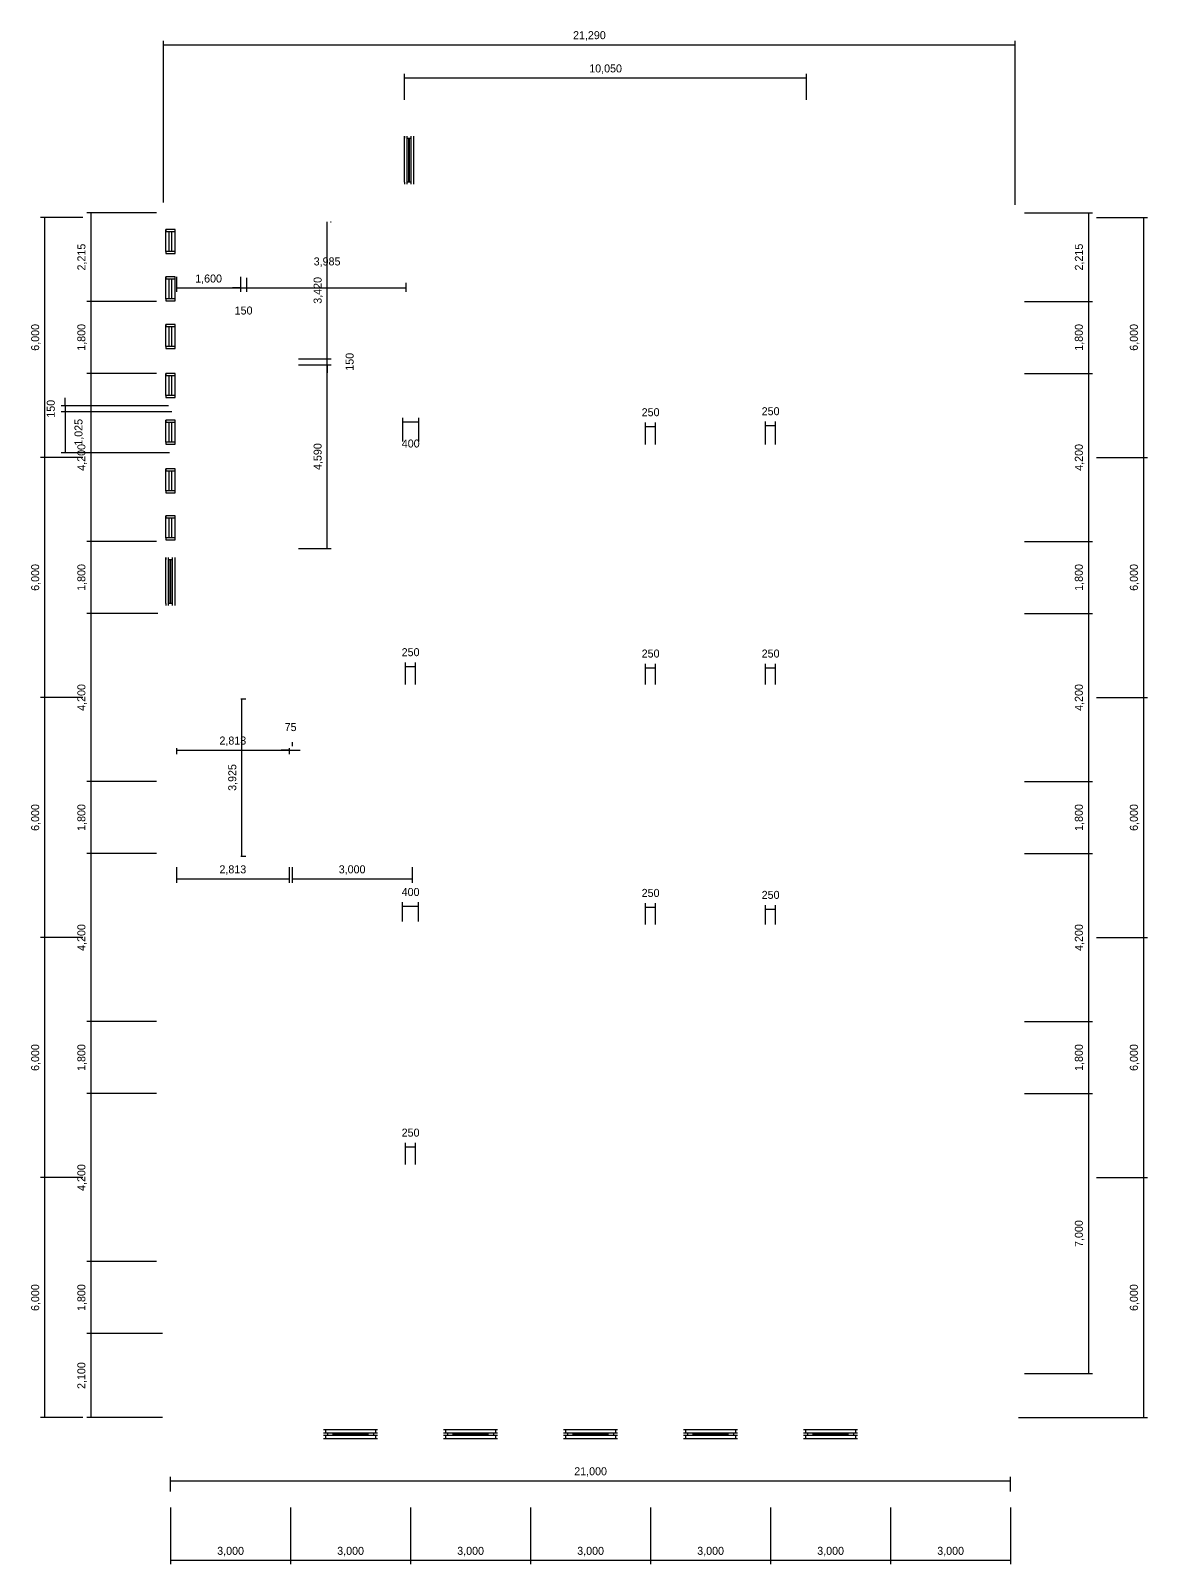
# Model space of a CAD drawing. Extents: x -2017610 to 288295, y -481381 to 250994.
# Drawn here: x 260379 to 288295, y -153101 to -114768 of the extents above; entities that cross this region are included whole.
import ezdxf

# ---------------------------------------------------------------- set-up
doc = ezdxf.new("R2010")
doc.units = 0
doc.header["$LTSCALE"] = 7
doc.header["$MEASUREMENT"] = 0
doc.header["$PDMODE"] = 2
doc.linetypes.add('DASHED2', pattern=[0.375, 0.25, -0.125])
doc.layers.get('0').update_dxf_attribs({"linetype": 'CONTINUOUS'})
doc.layers.get('DEFPOINTS').update_dxf_attribs({"linetype": 'CONTINUOUS'})
doc.layers.add('DIM', color=1, linetype='CONTINUOUS')
doc.layers.add('DOOR-WINDOW', color=8, linetype='CONTINUOUS')
doc.styles.add('STYLUS', font='stylu.ttf')
doc.dimstyles.new('DIM100S', dxfattribs={"dimscale": 0, "dimtxt": 200, "dimasz": 200, "dimexe": 100, "dimexo": 200, "dimgap": 100, "dimtad": 1, "dimdec": 0, "dimtxsty": 'STYLUS', "dimblk1": 'ARCHTICK', "dimblk2": 'ARCHTICK', "dimsah": 1, "dimcen": 100, "dimclrd": 256, "dimclre": 256, "dimclrt": 10, "dimazin": 3, "dimtfac": 1, "dimtdec": 0, "dimtmove": 0, "dimatfit": 3, "dimtolj": 1, "dimtzin": 0})

# ---------------------------------------------------------------- blocks, each defined once
blk = doc.blocks.new('*D405')
at = {"layer": 'DEFPOINTS', "color": 0}
for p in [(279002, -124636), (278752, -125309), (279002, -125309)]:
    blk.add_point(p, dxfattribs=at)
at = {"layer": 'DIM'}
for p, q in [((278752, -125109), (278752, -124536)), ((279002, -125109), (279002, -124536)), ((278752, -124636), (279002, -124636))]:
    blk.add_line(p, q, dxfattribs=at)
at = {"layer": 'DIM', "color": 10, "insert": (278877, -124281), "char_height": 200, "attachment_point": 5, "style": 'STYLUS'}
blk.add_mtext('\\A1;250', dxfattribs=at)
blk = doc.blocks.new('_ARCHTICK')
blk = doc.blocks.new('*D406')
at = {"layer": 'DEFPOINTS', "color": 0}
for p in [(276002, -124661), (275752, -125309), (276002, -125309)]:
    blk.add_point(p, dxfattribs=at)
at = {"layer": 'DIM'}
for p, q in [((275752, -125109), (275752, -124561)), ((276002, -125109), (276002, -124561)), ((275752, -124661), (276002, -124661))]:
    blk.add_line(p, q, dxfattribs=at)
at = {"layer": 'DIM', "color": 10, "insert": (275877, -124306), "char_height": 200, "attachment_point": 5, "style": 'STYLUS'}
blk.add_mtext('\\A1;250', dxfattribs=at)
blk = doc.blocks.new('*D407')
at = {"layer": 'DEFPOINTS', "color": 0}
for p in [(270080, -124543), (269680, -125237), (270080, -125237)]:
    blk.add_point(p, dxfattribs=at)
at = {"layer": 'DIM'}
for p, q in [((269680, -125037), (269680, -124443)), ((269680, -124543), (270080, -124543)), ((270080, -125037), (270080, -124443))]:
    blk.add_line(p, q, dxfattribs=at)
at = {"layer": 'DIM', "color": 10, "insert": (269880, -125088), "char_height": 200, "attachment_point": 5, "style": 'STYLUS'}
blk.add_mtext('\\A1;400', dxfattribs=at)
blk = doc.blocks.new('*D408')
at = {"layer": 'DEFPOINTS', "color": 0}
for p in [(270002, -130659), (269752, -131309), (270002, -131309)]:
    blk.add_point(p, dxfattribs=at)
at = {"layer": 'DIM'}
for p, q in [((269752, -131109), (269752, -130559)), ((269752, -130659), (270002, -130659)), ((270002, -131109), (270002, -130559))]:
    blk.add_line(p, q, dxfattribs=at)
at = {"layer": 'DIM', "color": 10, "insert": (269877, -130304), "char_height": 200, "attachment_point": 5, "style": 'STYLUS'}
blk.add_mtext('\\A1;250', dxfattribs=at)
blk = doc.blocks.new('*D409')
at = {"layer": 'DEFPOINTS', "color": 0}
for p in [(276002, -130693), (275752, -131309), (276002, -131309)]:
    blk.add_point(p, dxfattribs=at)
at = {"layer": 'DIM'}
for p, q in [((275752, -131109), (275752, -130593)), ((275752, -130693), (276002, -130693)), ((276002, -131109), (276002, -130593))]:
    blk.add_line(p, q, dxfattribs=at)
at = {"layer": 'DIM', "color": 10, "insert": (275877, -130338), "char_height": 200, "attachment_point": 5, "style": 'STYLUS'}
blk.add_mtext('\\A1;250', dxfattribs=at)
blk = doc.blocks.new('*D410')
at = {"layer": 'DEFPOINTS', "color": 0}
for p in [(279002, -130693), (278752, -131309), (279002, -131309)]:
    blk.add_point(p, dxfattribs=at)
at = {"layer": 'DIM'}
for p, q in [((278752, -131109), (278752, -130593)), ((278752, -130693), (279002, -130693)), ((279002, -131109), (279002, -130593))]:
    blk.add_line(p, q, dxfattribs=at)
at = {"layer": 'DIM', "color": 10, "insert": (278877, -130338), "char_height": 200, "attachment_point": 5, "style": 'STYLUS'}
blk.add_mtext('\\A1;250', dxfattribs=at)
blk = doc.blocks.new('*D411')
at = {"layer": 'DEFPOINTS', "color": 0}
for p in [(270077, -136652), (269677, -137234), (270077, -137234)]:
    blk.add_point(p, dxfattribs=at)
at = {"layer": 'DIM'}
for p, q in [((269677, -137034), (269677, -136552)), ((269677, -136652), (270077, -136652)), ((270077, -137034), (270077, -136552))]:
    blk.add_line(p, q, dxfattribs=at)
at = {"layer": 'DIM', "color": 10, "insert": (269877, -136297), "char_height": 200, "attachment_point": 5, "style": 'STYLUS'}
blk.add_mtext('\\A1;400', dxfattribs=at)
blk = doc.blocks.new('*D412')
at = {"layer": 'DEFPOINTS', "color": 0}
for p in [(276002, -136677), (275752, -137309), (276002, -137309)]:
    blk.add_point(p, dxfattribs=at)
at = {"layer": 'DIM'}
for p, q in [((275752, -137109), (275752, -136577)), ((275752, -136677), (276002, -136677)), ((276002, -137109), (276002, -136577))]:
    blk.add_line(p, q, dxfattribs=at)
at = {"layer": 'DIM', "color": 10, "insert": (275877, -136321), "char_height": 200, "attachment_point": 5, "style": 'STYLUS'}
blk.add_mtext('\\A1;250', dxfattribs=at)
blk = doc.blocks.new('*D413')
at = {"layer": 'DEFPOINTS', "color": 0}
for p in [(279002, -136725), (278752, -137309), (279002, -137309)]:
    blk.add_point(p, dxfattribs=at)
at = {"layer": 'DIM'}
for p, q in [((278752, -137109), (278752, -136625)), ((278752, -136725), (279002, -136725)), ((279002, -137109), (279002, -136625))]:
    blk.add_line(p, q, dxfattribs=at)
at = {"layer": 'DIM', "color": 10, "insert": (278877, -136370), "char_height": 200, "attachment_point": 5, "style": 'STYLUS'}
blk.add_mtext('\\A1;250', dxfattribs=at)
blk = doc.blocks.new('*D414')
at = {"layer": 'DEFPOINTS', "color": 0}
for p in [(270002, -142667), (269752, -143309), (270002, -143309)]:
    blk.add_point(p, dxfattribs=at)
at = {"layer": 'DIM'}
for p, q in [((269752, -143109), (269752, -142567)), ((270002, -143109), (270002, -142567)), ((269752, -142667), (270002, -142667))]:
    blk.add_line(p, q, dxfattribs=at)
at = {"layer": 'DIM', "color": 10, "insert": (269877, -142312), "char_height": 200, "attachment_point": 5, "style": 'STYLUS'}
blk.add_mtext('\\A1;250', dxfattribs=at)
blk = doc.blocks.new('*D415')
at = {"layer": 'DEFPOINTS', "color": 0}
for p in [(279777, -115949), (269727, -116694), (279777, -116694)]:
    blk.add_point(p, dxfattribs=at)
at = {"layer": 'DIM'}
for p, q in [((269727, -116494), (269727, -115849)), ((269727, -115949), (279777, -115949)), ((279777, -116494), (279777, -115849))]:
    blk.add_line(p, q, dxfattribs=at)
at = {"layer": 'DIM', "color": 10, "insert": (274752, -115730), "char_height": 200, "attachment_point": 5, "style": 'STYLUS'}
blk.add_mtext('\\A1;10,050', dxfattribs=at)
blk = doc.blocks.new('*D416')
at = {"layer": 'DEFPOINTS', "color": 0}
for p in [(284992, -115118), (263702, -119259), (284992, -119319)]:
    blk.add_point(p, dxfattribs=at)
at = {"layer": 'DIM'}
for p, q in [((263702, -119059), (263702, -115018)), ((263702, -115118), (284992, -115118)), ((284992, -119119), (284992, -115018))]:
    blk.add_line(p, q, dxfattribs=at)
at = {"layer": 'DIM', "color": 10, "insert": (274347, -114899), "char_height": 200, "attachment_point": 5, "style": 'STYLUS'}
blk.add_mtext('\\A1;21,290', dxfattribs=at)
blk = doc.blocks.new('*D417')
at = {"layer": 'DEFPOINTS', "color": 0}
for p in [(263877, -151484), (266877, -151484), (266877, -153001)]:
    blk.add_point(p, dxfattribs=at)
at = {"layer": 'DIM'}
for p, q in [((263877, -151684), (263877, -153101)), ((266877, -151684), (266877, -153101)), ((263877, -153001), (266877, -153001))]:
    blk.add_line(p, q, dxfattribs=at)
at = {"layer": 'DIM', "color": 10, "insert": (265377, -152783), "char_height": 200, "attachment_point": 5, "style": 'STYLUS'}
blk.add_mtext('\\A1;3,000', dxfattribs=at)
blk = doc.blocks.new('*D418')
at = {"layer": 'DEFPOINTS', "color": 0}
for p in [(266877, -151484), (269877, -151484), (269877, -153001)]:
    blk.add_point(p, dxfattribs=at)
at = {"layer": 'DIM'}
for p, q in [((266877, -151684), (266877, -153101)), ((269877, -151684), (269877, -153101)), ((266877, -153001), (269877, -153001))]:
    blk.add_line(p, q, dxfattribs=at)
at = {"layer": 'DIM', "color": 10, "insert": (268377, -152783), "char_height": 200, "attachment_point": 5, "style": 'STYLUS'}
blk.add_mtext('\\A1;3,000', dxfattribs=at)
blk = doc.blocks.new('*D419')
at = {"layer": 'DEFPOINTS', "color": 0}
for p in [(269877, -151484), (272877, -151484), (272877, -153001)]:
    blk.add_point(p, dxfattribs=at)
at = {"layer": 'DIM'}
for p, q in [((269877, -151684), (269877, -153101)), ((272877, -151684), (272877, -153101)), ((269877, -153001), (272877, -153001))]:
    blk.add_line(p, q, dxfattribs=at)
at = {"layer": 'DIM', "color": 10, "insert": (271377, -152783), "char_height": 200, "attachment_point": 5, "style": 'STYLUS'}
blk.add_mtext('\\A1;3,000', dxfattribs=at)
blk = doc.blocks.new('*D420')
at = {"layer": 'DEFPOINTS', "color": 0}
for p in [(272877, -151484), (275877, -151484), (275877, -153001)]:
    blk.add_point(p, dxfattribs=at)
at = {"layer": 'DIM'}
for p, q in [((272877, -151684), (272877, -153101)), ((275877, -151684), (275877, -153101)), ((272877, -153001), (275877, -153001))]:
    blk.add_line(p, q, dxfattribs=at)
at = {"layer": 'DIM', "color": 10, "insert": (274377, -152783), "char_height": 200, "attachment_point": 5, "style": 'STYLUS'}
blk.add_mtext('\\A1;3,000', dxfattribs=at)
blk = doc.blocks.new('*D421')
at = {"layer": 'DEFPOINTS', "color": 0}
for p in [(275877, -151484), (278877, -151484), (278877, -153001)]:
    blk.add_point(p, dxfattribs=at)
at = {"layer": 'DIM'}
for p, q in [((275877, -151684), (275877, -153101)), ((278877, -151684), (278877, -153101)), ((275877, -153001), (278877, -153001))]:
    blk.add_line(p, q, dxfattribs=at)
at = {"layer": 'DIM', "color": 10, "insert": (277377, -152783), "char_height": 200, "attachment_point": 5, "style": 'STYLUS'}
blk.add_mtext('\\A1;3,000', dxfattribs=at)
blk = doc.blocks.new('*D422')
at = {"layer": 'DEFPOINTS', "color": 0}
for p in [(278877, -151484), (281877, -151484), (281877, -153001)]:
    blk.add_point(p, dxfattribs=at)
at = {"layer": 'DIM'}
for p, q in [((278877, -151684), (278877, -153101)), ((281877, -151684), (281877, -153101)), ((278877, -153001), (281877, -153001))]:
    blk.add_line(p, q, dxfattribs=at)
at = {"layer": 'DIM', "color": 10, "insert": (280377, -152783), "char_height": 200, "attachment_point": 5, "style": 'STYLUS'}
blk.add_mtext('\\A1;3,000', dxfattribs=at)
blk = doc.blocks.new('*D423')
at = {"layer": 'DEFPOINTS', "color": 0}
for p in [(281877, -151484), (284877, -151484), (284877, -153001)]:
    blk.add_point(p, dxfattribs=at)
at = {"layer": 'DIM'}
for p, q in [((281877, -151684), (281877, -153101)), ((284877, -151684), (284877, -153101)), ((281877, -153001), (284877, -153001))]:
    blk.add_line(p, q, dxfattribs=at)
at = {"layer": 'DIM', "color": 10, "insert": (283377, -152783), "char_height": 200, "attachment_point": 5, "style": 'STYLUS'}
blk.add_mtext('\\A1;3,000', dxfattribs=at)
blk = doc.blocks.new('*D424')
at = {"layer": 'DEFPOINTS', "color": 0}
for p in [(284877, -151013), (263877, -151484), (284877, -151484)]:
    blk.add_point(p, dxfattribs=at)
at = {"layer": 'DIM'}
for p, q in [((263877, -151284), (263877, -150913)), ((263877, -151013), (284877, -151013)), ((284877, -151284), (284877, -150913))]:
    blk.add_line(p, q, dxfattribs=at)
at = {"layer": 'DIM', "color": 10, "insert": (274377, -150794), "char_height": 200, "attachment_point": 5, "style": 'STYLUS'}
blk.add_mtext('\\A1;21,000', dxfattribs=at)
blk = doc.blocks.new('*D425')
at = {"layer": 'DEFPOINTS', "color": 0}
for p in [(285027, -119319), (285027, -121534), (286820, -121534)]:
    blk.add_point(p, dxfattribs=at)
at = {"layer": 'DIM'}
for p, q in [((285227, -119319), (286920, -119319)), ((286820, -119319), (286820, -121534)), ((285227, -121534), (286920, -121534))]:
    blk.add_line(p, q, dxfattribs=at)
at = {"layer": 'DIM', "color": 10, "insert": (286602, -120427), "char_height": 200, "attachment_point": 5, "rotation": 90, "style": 'STYLUS'}
blk.add_mtext('\\A1;2,215', dxfattribs=at)
blk = doc.blocks.new('*D426')
at = {"layer": 'DEFPOINTS', "color": 0}
for p in [(285027, -121534), (285027, -123334), (286820, -123334)]:
    blk.add_point(p, dxfattribs=at)
at = {"layer": 'DIM'}
for p, q in [((285227, -121534), (286920, -121534)), ((286820, -121534), (286820, -123334)), ((285227, -123334), (286920, -123334))]:
    blk.add_line(p, q, dxfattribs=at)
at = {"layer": 'DIM', "color": 10, "insert": (286601, -122434), "char_height": 200, "attachment_point": 5, "rotation": 90, "style": 'STYLUS'}
blk.add_mtext('\\A1;1,800', dxfattribs=at)
blk = doc.blocks.new('*D427')
at = {"layer": 'DEFPOINTS', "color": 0}
for p in [(285027, -123334), (285027, -127534), (286820, -127534)]:
    blk.add_point(p, dxfattribs=at)
at = {"layer": 'DIM'}
for p, q in [((285227, -123334), (286920, -123334)), ((286820, -123334), (286820, -127534)), ((285227, -127534), (286920, -127534))]:
    blk.add_line(p, q, dxfattribs=at)
at = {"layer": 'DIM', "color": 10, "insert": (286601, -125434), "char_height": 200, "attachment_point": 5, "rotation": 90, "style": 'STYLUS'}
blk.add_mtext('\\A1;4,200', dxfattribs=at)
blk = doc.blocks.new('*D428')
at = {"layer": 'DEFPOINTS', "color": 0}
for p in [(285027, -127534), (285027, -129334), (286820, -129334)]:
    blk.add_point(p, dxfattribs=at)
at = {"layer": 'DIM'}
for p, q in [((285227, -127534), (286920, -127534)), ((286820, -127534), (286820, -129334)), ((285227, -129334), (286920, -129334))]:
    blk.add_line(p, q, dxfattribs=at)
at = {"layer": 'DIM', "color": 10, "insert": (286601, -128434), "char_height": 200, "attachment_point": 5, "rotation": 90, "style": 'STYLUS'}
blk.add_mtext('\\A1;1,800', dxfattribs=at)
blk = doc.blocks.new('*D429')
at = {"layer": 'DEFPOINTS', "color": 0}
for p in [(285027, -129334), (285027, -133534), (286820, -133534)]:
    blk.add_point(p, dxfattribs=at)
at = {"layer": 'DIM'}
for p, q in [((285227, -129334), (286920, -129334)), ((286820, -129334), (286820, -133534)), ((285227, -133534), (286920, -133534))]:
    blk.add_line(p, q, dxfattribs=at)
at = {"layer": 'DIM', "color": 10, "insert": (286601, -131434), "char_height": 200, "attachment_point": 5, "rotation": 90, "style": 'STYLUS'}
blk.add_mtext('\\A1;4,200', dxfattribs=at)
blk = doc.blocks.new('*D430')
at = {"layer": 'DEFPOINTS', "color": 0}
for p in [(285027, -133534), (285027, -135334), (286820, -135334)]:
    blk.add_point(p, dxfattribs=at)
at = {"layer": 'DIM'}
for p, q in [((285227, -133534), (286920, -133534)), ((286820, -133534), (286820, -135334)), ((285227, -135334), (286920, -135334))]:
    blk.add_line(p, q, dxfattribs=at)
at = {"layer": 'DIM', "color": 10, "insert": (286601, -134434), "char_height": 200, "attachment_point": 5, "rotation": 90, "style": 'STYLUS'}
blk.add_mtext('\\A1;1,800', dxfattribs=at)
blk = doc.blocks.new('*D431')
at = {"layer": 'DEFPOINTS', "color": 0}
for p in [(285027, -135334), (285027, -139534), (286820, -139534)]:
    blk.add_point(p, dxfattribs=at)
at = {"layer": 'DIM'}
for p, q in [((285227, -135334), (286920, -135334)), ((286820, -135334), (286820, -139534)), ((285227, -139534), (286920, -139534))]:
    blk.add_line(p, q, dxfattribs=at)
at = {"layer": 'DIM', "color": 10, "insert": (286601, -137434), "char_height": 200, "attachment_point": 5, "rotation": 90, "style": 'STYLUS'}
blk.add_mtext('\\A1;4,200', dxfattribs=at)
blk = doc.blocks.new('*D432')
at = {"layer": 'DEFPOINTS', "color": 0}
for p in [(285027, -139534), (285027, -141334), (286820, -141334)]:
    blk.add_point(p, dxfattribs=at)
at = {"layer": 'DIM'}
for p, q in [((285227, -139534), (286920, -139534)), ((286820, -139534), (286820, -141334)), ((285227, -141334), (286920, -141334))]:
    blk.add_line(p, q, dxfattribs=at)
at = {"layer": 'DIM', "color": 10, "insert": (286601, -140434), "char_height": 200, "attachment_point": 5, "rotation": 90, "style": 'STYLUS'}
blk.add_mtext('\\A1;1,800', dxfattribs=at)
blk = doc.blocks.new('*D433')
at = {"layer": 'DEFPOINTS', "color": 0}
for p in [(285027, -141334), (285027, -148334), (286820, -148334)]:
    blk.add_point(p, dxfattribs=at)
at = {"layer": 'DIM'}
for p, q in [((285227, -141334), (286920, -141334)), ((286820, -141334), (286820, -148334)), ((285227, -148334), (286920, -148334))]:
    blk.add_line(p, q, dxfattribs=at)
at = {"layer": 'DIM', "color": 10, "insert": (286601, -144834), "char_height": 200, "attachment_point": 5, "rotation": 90, "style": 'STYLUS'}
blk.add_mtext('\\A1;7,000', dxfattribs=at)
blk = doc.blocks.new('*D434')
at = {"layer": 'DEFPOINTS', "color": 0}
for p in [(286820, -119434), (286820, -125434), (288195, -125434)]:
    blk.add_point(p, dxfattribs=at)
at = {"layer": 'DIM'}
for p, q in [((287020, -119434), (288295, -119434)), ((288195, -119434), (288195, -125434)), ((287020, -125434), (288295, -125434))]:
    blk.add_line(p, q, dxfattribs=at)
at = {"layer": 'DIM', "color": 10, "insert": (287976, -122434), "char_height": 200, "attachment_point": 5, "rotation": 90, "style": 'STYLUS'}
blk.add_mtext('\\A1;6,000', dxfattribs=at)
blk = doc.blocks.new('*D435')
at = {"layer": 'DEFPOINTS', "color": 0}
for p in [(286820, -125434), (286820, -131434), (288195, -131434)]:
    blk.add_point(p, dxfattribs=at)
at = {"layer": 'DIM'}
for p, q in [((287020, -125434), (288295, -125434)), ((288195, -125434), (288195, -131434)), ((287020, -131434), (288295, -131434))]:
    blk.add_line(p, q, dxfattribs=at)
at = {"layer": 'DIM', "color": 10, "insert": (287976, -128434), "char_height": 200, "attachment_point": 5, "rotation": 90, "style": 'STYLUS'}
blk.add_mtext('\\A1;6,000', dxfattribs=at)
blk = doc.blocks.new('*D436')
at = {"layer": 'DEFPOINTS', "color": 0}
for p in [(286820, -131434), (286820, -137434), (288195, -137434)]:
    blk.add_point(p, dxfattribs=at)
at = {"layer": 'DIM'}
for p, q in [((287020, -131434), (288295, -131434)), ((288195, -131434), (288195, -137434)), ((287020, -137434), (288295, -137434))]:
    blk.add_line(p, q, dxfattribs=at)
at = {"layer": 'DIM', "color": 10, "insert": (287976, -134434), "char_height": 200, "attachment_point": 5, "rotation": 90, "style": 'STYLUS'}
blk.add_mtext('\\A1;6,000', dxfattribs=at)
blk = doc.blocks.new('*D437')
at = {"layer": 'DEFPOINTS', "color": 0}
for p in [(286820, -137434), (286820, -143434), (288195, -143434)]:
    blk.add_point(p, dxfattribs=at)
at = {"layer": 'DIM'}
for p, q in [((287020, -137434), (288295, -137434)), ((288195, -137434), (288195, -143434)), ((287020, -143434), (288295, -143434))]:
    blk.add_line(p, q, dxfattribs=at)
at = {"layer": 'DIM', "color": 10, "insert": (287976, -140434), "char_height": 200, "attachment_point": 5, "rotation": 90, "style": 'STYLUS'}
blk.add_mtext('\\A1;6,000', dxfattribs=at)
blk = doc.blocks.new('*D438')
at = {"layer": 'DEFPOINTS', "color": 0}
for p in [(286820, -143434), (284877, -149434), (288195, -149434)]:
    blk.add_point(p, dxfattribs=at)
at = {"layer": 'DIM'}
for p, q in [((287020, -143434), (288295, -143434)), ((288195, -143434), (288195, -149434)), ((285077, -149434), (288295, -149434))]:
    blk.add_line(p, q, dxfattribs=at)
at = {"layer": 'DIM', "color": 10, "insert": (287976, -146434), "char_height": 200, "attachment_point": 5, "rotation": 90, "style": 'STYLUS'}
blk.add_mtext('\\A1;6,000', dxfattribs=at)
blk = doc.blocks.new('*D439')
at = {"layer": 'DEFPOINTS', "color": 0}
for p in [(263727, -119319), (261884, -121534), (263727, -121534)]:
    blk.add_point(p, dxfattribs=at)
at = {"layer": 'DIM'}
for p, q in [((263527, -119319), (261784, -119319)), ((261884, -119319), (261884, -121534)), ((263527, -121534), (261784, -121534))]:
    blk.add_line(p, q, dxfattribs=at)
at = {"layer": 'DIM', "color": 10, "insert": (261666, -120427), "char_height": 200, "attachment_point": 5, "rotation": 90, "style": 'STYLUS'}
blk.add_mtext('\\A1;2,215', dxfattribs=at)
blk = doc.blocks.new('*D440')
at = {"layer": 'DEFPOINTS', "color": 0}
for p in [(263727, -121534), (261884, -123334), (263727, -123334)]:
    blk.add_point(p, dxfattribs=at)
at = {"layer": 'DIM'}
for p, q in [((263527, -121534), (261784, -121534)), ((261884, -121534), (261884, -123334)), ((263527, -123334), (261784, -123334))]:
    blk.add_line(p, q, dxfattribs=at)
at = {"layer": 'DIM', "color": 10, "insert": (261665, -122434), "char_height": 200, "attachment_point": 5, "rotation": 90, "style": 'STYLUS'}
blk.add_mtext('\\A1;1,800', dxfattribs=at)
blk = doc.blocks.new('*D441')
at = {"layer": 'DEFPOINTS', "color": 0}
for p in [(263727, -123334), (261884, -127534), (263727, -127534)]:
    blk.add_point(p, dxfattribs=at)
at = {"layer": 'DIM'}
for p, q in [((263527, -123334), (261784, -123334)), ((261884, -123334), (261884, -127534)), ((263527, -127534), (261784, -127534))]:
    blk.add_line(p, q, dxfattribs=at)
at = {"layer": 'DIM', "color": 10, "insert": (261665, -125434), "char_height": 200, "attachment_point": 5, "rotation": 90, "style": 'STYLUS'}
blk.add_mtext('\\A1;4,200', dxfattribs=at)
blk = doc.blocks.new('*D442')
at = {"layer": 'DEFPOINTS', "color": 0}
for p in [(263727, -127534), (261884, -129334), (263762, -129334)]:
    blk.add_point(p, dxfattribs=at)
at = {"layer": 'DIM'}
for p, q in [((263527, -127534), (261784, -127534)), ((261884, -127534), (261884, -129334)), ((263562, -129334), (261784, -129334))]:
    blk.add_line(p, q, dxfattribs=at)
at = {"layer": 'DIM', "color": 10, "insert": (261665, -128434), "char_height": 200, "attachment_point": 5, "rotation": 90, "style": 'STYLUS'}
blk.add_mtext('\\A1;1,800', dxfattribs=at)
blk = doc.blocks.new('*D443')
at = {"layer": 'DEFPOINTS', "color": 0}
for p in [(263762, -129334), (261884, -133534), (263727, -133534)]:
    blk.add_point(p, dxfattribs=at)
at = {"layer": 'DIM'}
for p, q in [((263562, -129334), (261784, -129334)), ((261884, -129334), (261884, -133534)), ((263527, -133534), (261784, -133534))]:
    blk.add_line(p, q, dxfattribs=at)
at = {"layer": 'DIM', "color": 10, "insert": (261665, -131434), "char_height": 200, "attachment_point": 5, "rotation": 90, "style": 'STYLUS'}
blk.add_mtext('\\A1;4,200', dxfattribs=at)
blk = doc.blocks.new('*D444')
at = {"layer": 'DEFPOINTS', "color": 0}
for p in [(263727, -133534), (261884, -135334), (263727, -135334)]:
    blk.add_point(p, dxfattribs=at)
at = {"layer": 'DIM'}
for p, q in [((263527, -133534), (261784, -133534)), ((261884, -133534), (261884, -135334)), ((263527, -135334), (261784, -135334))]:
    blk.add_line(p, q, dxfattribs=at)
at = {"layer": 'DIM', "color": 10, "insert": (261665, -134434), "char_height": 200, "attachment_point": 5, "rotation": 90, "style": 'STYLUS'}
blk.add_mtext('\\A1;1,800', dxfattribs=at)
blk = doc.blocks.new('*D445')
at = {"layer": 'DEFPOINTS', "color": 0}
for p in [(263727, -135334), (261884, -139534), (263727, -139534)]:
    blk.add_point(p, dxfattribs=at)
at = {"layer": 'DIM'}
for p, q in [((263527, -135334), (261784, -135334)), ((261884, -135334), (261884, -139534)), ((263527, -139534), (261784, -139534))]:
    blk.add_line(p, q, dxfattribs=at)
at = {"layer": 'DIM', "color": 10, "insert": (261665, -137434), "char_height": 200, "attachment_point": 5, "rotation": 90, "style": 'STYLUS'}
blk.add_mtext('\\A1;4,200', dxfattribs=at)
blk = doc.blocks.new('*D384')
at = {"layer": 'DEFPOINTS', "color": 0}
for p in [(263727, -139534), (261884, -141334), (263727, -141334)]:
    blk.add_point(p, dxfattribs=at)
at = {"layer": 'DIM'}
for p, q in [((263527, -139534), (261784, -139534)), ((261884, -139534), (261884, -141334)), ((263527, -141334), (261784, -141334))]:
    blk.add_line(p, q, dxfattribs=at)
at = {"layer": 'DIM', "color": 10, "insert": (261665, -140434), "char_height": 200, "attachment_point": 5, "rotation": 90, "style": 'STYLUS'}
blk.add_mtext('\\A1;1,800', dxfattribs=at)
blk = doc.blocks.new('*D385')
at = {"layer": 'DEFPOINTS', "color": 0}
for p in [(263727, -141334), (261884, -145534), (263727, -145534)]:
    blk.add_point(p, dxfattribs=at)
at = {"layer": 'DIM'}
for p, q in [((263527, -141334), (261784, -141334)), ((261884, -141334), (261884, -145534)), ((263527, -145534), (261784, -145534))]:
    blk.add_line(p, q, dxfattribs=at)
at = {"layer": 'DIM', "color": 10, "insert": (261665, -143434), "char_height": 200, "attachment_point": 5, "rotation": 90, "style": 'STYLUS'}
blk.add_mtext('\\A1;4,200', dxfattribs=at)
blk = doc.blocks.new('*D386')
at = {"layer": 'DEFPOINTS', "color": 0}
for p in [(263727, -145534), (261884, -147334), (263877, -147334)]:
    blk.add_point(p, dxfattribs=at)
at = {"layer": 'DIM'}
for p, q in [((263527, -145534), (261784, -145534)), ((261884, -145534), (261884, -147334)), ((263677, -147334), (261784, -147334))]:
    blk.add_line(p, q, dxfattribs=at)
at = {"layer": 'DIM', "color": 10, "insert": (261665, -146434), "char_height": 200, "attachment_point": 5, "rotation": 90, "style": 'STYLUS'}
blk.add_mtext('\\A1;1,800', dxfattribs=at)
blk = doc.blocks.new('*D387')
at = {"layer": 'DEFPOINTS', "color": 0}
for p in [(263877, -147334), (261884, -149434), (263877, -149434)]:
    blk.add_point(p, dxfattribs=at)
at = {"layer": 'DIM'}
for p, q in [((263677, -147334), (261784, -147334)), ((261884, -147334), (261884, -149434)), ((263677, -149434), (261784, -149434))]:
    blk.add_line(p, q, dxfattribs=at)
at = {"layer": 'DIM', "color": 10, "insert": (261665, -148384), "char_height": 200, "attachment_point": 5, "rotation": 90, "style": 'STYLUS'}
blk.add_mtext('\\A1;2,100', dxfattribs=at)
blk = doc.blocks.new('*D388')
at = {"layer": 'DEFPOINTS', "color": 0}
for p in [(261884, -119434), (260729, -125434), (261884, -125434)]:
    blk.add_point(p, dxfattribs=at)
at = {"layer": 'DIM'}
for p, q in [((261684, -119434), (260629, -119434)), ((260729, -119434), (260729, -125434)), ((261684, -125434), (260629, -125434))]:
    blk.add_line(p, q, dxfattribs=at)
at = {"layer": 'DIM', "color": 10, "insert": (260510, -122434), "char_height": 200, "attachment_point": 5, "rotation": 90, "style": 'STYLUS'}
blk.add_mtext('\\A1;6,000', dxfattribs=at)
blk = doc.blocks.new('*D389')
at = {"layer": 'DEFPOINTS', "color": 0}
for p in [(261884, -125434), (260729, -131434), (261884, -131434)]:
    blk.add_point(p, dxfattribs=at)
at = {"layer": 'DIM'}
for p, q in [((261684, -125434), (260629, -125434)), ((260729, -125434), (260729, -131434)), ((261684, -131434), (260629, -131434))]:
    blk.add_line(p, q, dxfattribs=at)
at = {"layer": 'DIM', "color": 10, "insert": (260510, -128434), "char_height": 200, "attachment_point": 5, "rotation": 90, "style": 'STYLUS'}
blk.add_mtext('\\A1;6,000', dxfattribs=at)
blk = doc.blocks.new('*D390')
at = {"layer": 'DEFPOINTS', "color": 0}
for p in [(261884, -131434), (260729, -137434), (261884, -137434)]:
    blk.add_point(p, dxfattribs=at)
at = {"layer": 'DIM'}
for p, q in [((261684, -131434), (260629, -131434)), ((260729, -131434), (260729, -137434)), ((261684, -137434), (260629, -137434))]:
    blk.add_line(p, q, dxfattribs=at)
at = {"layer": 'DIM', "color": 10, "insert": (260510, -134434), "char_height": 200, "attachment_point": 5, "rotation": 90, "style": 'STYLUS'}
blk.add_mtext('\\A1;6,000', dxfattribs=at)
blk = doc.blocks.new('*D391')
at = {"layer": 'DEFPOINTS', "color": 0}
for p in [(261884, -137434), (260729, -143434), (261884, -143434)]:
    blk.add_point(p, dxfattribs=at)
at = {"layer": 'DIM'}
for p, q in [((261684, -137434), (260629, -137434)), ((260729, -137434), (260729, -143434)), ((261684, -143434), (260629, -143434))]:
    blk.add_line(p, q, dxfattribs=at)
at = {"layer": 'DIM', "color": 10, "insert": (260510, -140434), "char_height": 200, "attachment_point": 5, "rotation": 90, "style": 'STYLUS'}
blk.add_mtext('\\A1;6,000', dxfattribs=at)
blk = doc.blocks.new('*D392')
at = {"layer": 'DEFPOINTS', "color": 0}
for p in [(261884, -143434), (260729, -149434), (261884, -149434)]:
    blk.add_point(p, dxfattribs=at)
at = {"layer": 'DIM'}
for p, q in [((261684, -143434), (260629, -143434)), ((260729, -143434), (260729, -149434)), ((261684, -149434), (260629, -149434))]:
    blk.add_line(p, q, dxfattribs=at)
at = {"layer": 'DIM', "color": 10, "insert": (260510, -146434), "char_height": 200, "attachment_point": 5, "rotation": 90, "style": 'STYLUS'}
blk.add_mtext('\\A1;6,000', dxfattribs=at)
blk = doc.blocks.new('*D393')
at = {"layer": 'DEFPOINTS', "color": 0}
for p in [(264027, -124144), (261238, -124294), (264108, -124294)]:
    blk.add_point(p, dxfattribs=at)
at = {"layer": 'DIM'}
for p, q in [((263827, -124144), (261138, -124144)), ((261238, -124144), (261238, -123944)), ((261238, -124144), (261238, -124294)), ((263908, -124294), (261138, -124294)), ((261238, -124294), (261238, -124494))]:
    blk.add_line(p, q, dxfattribs=at)
at = {"layer": 'DIM', "color": 10, "insert": (260883, -124219), "char_height": 200, "attachment_point": 5, "rotation": 90, "style": 'STYLUS'}
blk.add_mtext('\\A1;150', dxfattribs=at)
blk = doc.blocks.new('*D394')
at = {"layer": 'DEFPOINTS', "color": 0}
for p in [(264108, -124294), (261238, -125319), (264052, -125319)]:
    blk.add_point(p, dxfattribs=at)
at = {"layer": 'DIM'}
for p, q in [((263908, -124294), (261138, -124294)), ((261238, -124294), (261238, -125319)), ((263852, -125319), (261138, -125319))]:
    blk.add_line(p, q, dxfattribs=at)
at = {"layer": 'DIM', "color": 10, "insert": (261593, -124807), "char_height": 200, "attachment_point": 5, "rotation": 90, "style": 'STYLUS'}
blk.add_mtext('\\A1;1,025', dxfattribs=at)
blk = doc.blocks.new('*D395')
at = {"layer": 'DEFPOINTS', "color": 0}
for p in [(264027, -120724), (265627, -120724), (265627, -121199)]:
    blk.add_point(p, dxfattribs=at)
at = {"layer": 'DIM'}
for p, q in [((264027, -120924), (264027, -121299)), ((265627, -120924), (265627, -121299)), ((264027, -121199), (265627, -121199))]:
    blk.add_line(p, q, dxfattribs=at)
at = {"layer": 'DIM', "color": 10, "insert": (264827, -120981), "char_height": 200, "attachment_point": 5, "style": 'STYLUS'}
blk.add_mtext('\\A1;1,600', dxfattribs=at)
blk = doc.blocks.new('*D446')
at = {"layer": 'DEFPOINTS', "color": 0}
for p in [(265627, -120724), (265777, -120749), (265777, -121199)]:
    blk.add_point(p, dxfattribs=at)
at = {"layer": 'DIM'}
for p, q in [((265627, -120924), (265627, -121299)), ((265777, -120949), (265777, -121299)), ((265627, -121199), (265427, -121199)), ((265627, -121199), (265777, -121199)), ((265777, -121199), (265977, -121199))]:
    blk.add_line(p, q, dxfattribs=at)
at = {"layer": 'DIM', "color": 10, "insert": (265702, -121764), "char_height": 200, "attachment_point": 5, "style": 'STYLUS'}
blk.add_mtext('\\A1;150', dxfattribs=at)
blk = doc.blocks.new('*D396')
at = {"layer": 'DEFPOINTS', "color": 0}
for p in [(265777, -120749), (269762, -120867), (269762, -121199)]:
    blk.add_point(p, dxfattribs=at)
at = {"layer": 'DIM'}
for p, q in [((265777, -120949), (265777, -121299)), ((269762, -121067), (269762, -121299)), ((265777, -121199), (269762, -121199))]:
    blk.add_line(p, q, dxfattribs=at)
at = {"layer": 'DIM', "color": 10, "insert": (267789, -120554), "char_height": 200, "attachment_point": 5, "style": 'STYLUS'}
blk.add_mtext('\\A1;3,985', dxfattribs=at)
blk = doc.blocks.new('W600')
at = {"layer": 'DOOR-WINDOW', "ltscale": 1000}
for p, q in [((50, 0), (0, 0)), ((0, 0), (0, -230)), ((50, 0), (600, 0)), ((50, -230), (50, 0)), ((550, 0), (550, -230)), ((600, 0), (550, 0)), ((600, -230), (600, 0)), ((0, -230), (50, -230)), ((50, -80), (550, -80)), ((50, -150), (550, -150)), ((50, -230), (600, -230)), ((550, -230), (600, -230))]:
    blk.add_line(p, q, dxfattribs=at)
blk = doc.blocks.new('W1200')
for p, q in [((50, 230), (0, 230)), ((0, 165), (1200, 165)), ((0, 65), (1200, 65)), ((0, 0), (50, 0)), ((50, 230), (1200, 230)), ((50, 65), (50, 165)), ((50, 125), (1150, 125)), ((50, 105), (1150, 105)), ((50, 0), (1200, 0)), ((1200, 230), (1150, 230)), ((1150, 165), (1150, 65)), ((1150, 0), (1200, 0))]:
    blk.add_line(p, q)
blk = doc.blocks.new('*D397')
at = {"layer": 'DEFPOINTS', "color": 0}
for p in [(264027, -132503), (266840, -132503), (266840, -132748)]:
    blk.add_point(p, dxfattribs=at)
at = {"layer": 'DIM'}
for p, q in [((264027, -132703), (264027, -132848)), ((264027, -132748), (266840, -132748)), ((266840, -132703), (266840, -132848))]:
    blk.add_line(p, q, dxfattribs=at)
at = {"layer": 'DIM', "color": 10, "insert": (265433, -132530), "char_height": 200, "attachment_point": 5, "style": 'STYLUS'}
blk.add_mtext('\\A1;2,813', dxfattribs=at)
blk = doc.blocks.new('*D398')
at = {"layer": 'DEFPOINTS', "color": 0}
for p in [(266840, -132503), (266915, -132748), (266915, -132748)]:
    blk.add_point(p, dxfattribs=at)
at = {"layer": 'DIM'}
for p, q in [((266915, -132548), (266915, -132648)), ((266840, -132748), (266640, -132748)), ((266840, -132703), (266840, -132848)), ((266840, -132748), (266915, -132748)), ((266915, -132748), (267115, -132748))]:
    blk.add_line(p, q, dxfattribs=at)
at = {"layer": 'DIM', "color": 10, "insert": (266877, -132176), "char_height": 200, "attachment_point": 5, "style": 'STYLUS'}
blk.add_mtext('\\A1;75', dxfattribs=at)
blk = doc.blocks.new('*D399')
at = {"layer": 'DEFPOINTS', "color": 0}
for p in [(264027, -135472), (266840, -135472), (266840, -135967)]:
    blk.add_point(p, dxfattribs=at)
at = {"layer": 'DIM'}
for p, q in [((264027, -135672), (264027, -136067)), ((266840, -135672), (266840, -136067)), ((264027, -135967), (266840, -135967))]:
    blk.add_line(p, q, dxfattribs=at)
at = {"layer": 'DIM', "color": 10, "insert": (265433, -135749), "char_height": 200, "attachment_point": 5, "style": 'STYLUS'}
blk.add_mtext('\\A1;2,813', dxfattribs=at)
blk = doc.blocks.new('*D400')
at = {"layer": 'DEFPOINTS', "color": 0}
for p in [(266915, -135472), (269915, -135472), (269915, -135967)]:
    blk.add_point(p, dxfattribs=at)
at = {"layer": 'DIM'}
for p, q in [((266915, -135672), (266915, -136067)), ((269915, -135672), (269915, -136067)), ((266915, -135967), (269915, -135967))]:
    blk.add_line(p, q, dxfattribs=at)
at = {"layer": 'DIM', "color": 10, "insert": (268415, -135748), "char_height": 200, "attachment_point": 5, "style": 'STYLUS'}
blk.add_mtext('\\A1;3,000', dxfattribs=at)
blk = doc.blocks.new('*D401')
at = {"layer": 'DEFPOINTS', "color": 0}
for p in [(265433, -131472), (265655, -131472), (265433, -135397)]:
    blk.add_point(p, dxfattribs=at)
at = {"layer": 'DIM'}
for p, q in [((265633, -131472), (265755, -131472)), ((265655, -135397), (265655, -131472)), ((265633, -135397), (265755, -135397))]:
    blk.add_line(p, q, dxfattribs=at)
at = {"layer": 'DIM', "color": 10, "insert": (265437, -133434), "char_height": 200, "attachment_point": 5, "rotation": 90, "style": 'STYLUS'}
blk.add_mtext('\\A1;3,925', dxfattribs=at)
blk = doc.blocks.new('*D402')
at = {"layer": 'DEFPOINTS', "color": 0}
for p in [(266877, -123119), (267789, -123119), (266877, -127709)]:
    blk.add_point(p, dxfattribs=at)
at = {"layer": 'DIM'}
for p, q in [((267077, -123119), (267889, -123119)), ((267789, -127709), (267789, -123119)), ((267077, -127709), (267889, -127709))]:
    blk.add_line(p, q, dxfattribs=at)
at = {"layer": 'DIM', "color": 10, "insert": (267571, -125414), "char_height": 200, "attachment_point": 5, "rotation": 90, "style": 'STYLUS'}
blk.add_mtext('\\A1;4,590', dxfattribs=at)
blk = doc.blocks.new('*D403')
at = {"layer": 'DEFPOINTS', "color": 0}
for p in [(266877, -122969), (267789, -122969), (266877, -123119)]:
    blk.add_point(p, dxfattribs=at)
at = {"layer": 'DIM'}
for p, q in [((267077, -122969), (267889, -122969)), ((267789, -122969), (267789, -122769)), ((267789, -123119), (267789, -122969)), ((267077, -123119), (267889, -123119)), ((267789, -123119), (267789, -123319))]:
    blk.add_line(p, q, dxfattribs=at)
at = {"layer": 'DIM', "color": 10, "insert": (268354, -123044), "char_height": 200, "attachment_point": 5, "rotation": 90, "style": 'STYLUS'}
blk.add_mtext('\\A1;150', dxfattribs=at)
blk = doc.blocks.new('*D404')
at = {"layer": 'DEFPOINTS', "color": 0}
for p in [(267677, -119549), (267789, -119549), (266877, -122969)]:
    blk.add_point(p, dxfattribs=at)
at = {"layer": 'DIM'}
for p, q in [((267789, -122969), (267789, -119549)), ((267877, -119549), (267889, -119549)), ((267077, -122969), (267889, -122969))]:
    blk.add_line(p, q, dxfattribs=at)
at = {"layer": 'DIM', "color": 10, "insert": (267571, -121259), "char_height": 200, "attachment_point": 5, "rotation": 90, "style": 'STYLUS'}
blk.add_mtext('\\A1;3,420', dxfattribs=at)

msp = doc.modelspace()

# ---------------------------------------------------------------- linework, layer by layer
at = {"layer": 'DOOR-WINDOW'}
for p, q in [((267702.1, -149729.1), (269052.1, -149729.1)), ((267702.1, -149814.1), (269052.1, -149814.1)), ((267702.1, -149874.1), (269052.1, -149874.1)), ((267752.1, -149729.1), (267752.1, -149814.1)), ((267752.1, -149874.1), (267752.1, -149959.1)), ((267802.1, -149814.1), (267802.1, -149874.1)), ((268952.1, -149814.1), (268952.1, -149874.1)), ((269002.1, -149729.1), (269002.1, -149814.1)), ((269002.1, -149874.1), (269002.1, -149959.1)), ((270702.1, -149729.1), (272052.1, -149729.1)), ((270702.1, -149814.1), (272052.1, -149814.1)), ((270702.1, -149874.1), (272052.1, -149874.1)), ((270752.1, -149729.1), (270752.1, -149814.1)), ((270752.1, -149874.1), (270752.1, -149959.1)), ((270802.1, -149814.1), (270802.1, -149874.1)), ((271952.1, -149814.1), (271952.1, -149874.1)), ((272002.1, -149729.1), (272002.1, -149814.1)), ((272002.1, -149874.1), (272002.1, -149959.1)), ((273702.1, -149729.1), (275052.1, -149729.1)), ((273702.1, -149814.1), (275052.1, -149814.1)), ((273702.1, -149874.1), (275052.1, -149874.1)), ((273752.1, -149729.1), (273752.1, -149814.1)), ((273752.1, -149874.1), (273752.1, -149959.1)), ((273802.1, -149814.1), (273802.1, -149874.1)), ((274952.1, -149814.1), (274952.1, -149874.1)), ((275002.1, -149729.1), (275002.1, -149814.1)), ((275002.1, -149874.1), (275002.1, -149959.1)), ((276702.1, -149729.1), (278052.1, -149729.1)), ((276702.1, -149814.1), (278052.1, -149814.1)), ((276702.1, -149874.1), (278052.1, -149874.1)), ((276752.1, -149729.1), (276752.1, -149814.1)), ((276752.1, -149874.1), (276752.1, -149959.1)), ((276802.1, -149814.1), (276802.1, -149874.1)), ((277952.1, -149814.1), (277952.1, -149874.1)), ((278002.1, -149729.1), (278002.1, -149814.1)), ((278002.1, -149874.1), (278002.1, -149959.1)), ((279702.1, -149729.1), (281052.1, -149729.1)), ((279702.1, -149814.1), (281052.1, -149814.1)), ((279702.1, -149874.1), (281052.1, -149874.1)), ((279752.1, -149729.1), (279752.1, -149814.1)), ((279752.1, -149874.1), (279752.1, -149959.1)), ((279802.1, -149814.1), (279802.1, -149874.1)), ((280952.1, -149814.1), (280952.1, -149874.1)), ((281002.1, -149729.1), (281002.1, -149814.1)), ((281002.1, -149874.1), (281002.1, -149959.1)), ((267702.1, -149959.1), (269052.1, -149959.1)), ((270702.1, -149959.1), (272052.1, -149959.1)), ((273702.1, -149959.1), (275052.1, -149959.1)), ((276702.1, -149959.1), (278052.1, -149959.1)), ((279702.1, -149959.1), (281052.1, -149959.1))]:
    msp.add_line(p, q, dxfattribs=at)
at = {"layer": 'DOOR-WINDOW', "linetype": 'DASHED2', "ltscale": 200000}
for p, q in [((268827.1, -149844.1), (267927.1, -149844.1)), ((271827.1, -149844.1), (270927.1, -149844.1)), ((274827.1, -149844.1), (273927.1, -149844.1)), ((277827.1, -149844.1), (276927.1, -149844.1)), ((280827.1, -149844.1), (279927.1, -149844.1)), ((267702.1, -149959.1), (269052.1, -149959.1)), ((270702.1, -149959.1), (272052.1, -149959.1)), ((273702.1, -149959.1), (275052.1, -149959.1)), ((276702.1, -149959.1), (278052.1, -149959.1)), ((279702.1, -149959.1), (281052.1, -149959.1))]:
    msp.add_line(p, q, dxfattribs=at)

# ---------------------------------------------------------------- block references
at = {"layer": 'DOOR-WINDOW', "rotation": 90}
for name, p in [('W1200', (269957.1, -118606.6)), ('W600', (263762.1, -120341.6)), ('W600', (263762.1, -121516.6)), ('W600', (263762.1, -122714.1)), ('W600', (263762.1, -123934.1)), ('W600', (263762.1, -125106.6)), ('W600', (263762.1, -126321.6)), ('W600', (263762.1, -127496.6)), ('W1200', (263992.1, -129139.1))]:
    msp.add_blockref(name, p, dxfattribs=at)

# ---------------------------------------------------------------- dimensions: what is measured, and where the dimension line sits
at = {"layer": 'DIM'}
for base, p1, p2, picture, middle in [((284992.1, -115117.9), (263702.1, -119259.1), (284992.1, -119319.1), '*D416', (274347.1, -114899.2)), ((279777.1, -115949.1), (269727.1, -116694.1), (279777.1, -116694.1), '*D415', (274752.1, -115730.3)), ((265627.1, -121199.2), (264027.1, -120724.1), (265627.1, -120724.1), '*D395', (264827.1, -120980.5)), ((265777.1, -121199.2), (265627.1, -120724.1), (265777.1, -120749.1), '*D446', (265702.1, -121764.4)), ((276002.1, -124661.2), (275752.1, -125309.1), (276002.1, -125309.1), '*D406', (275877.1, -124306.1)), ((279002.1, -124636.4), (278752.1, -125309.1), (279002.1, -125309.1), '*D405', (278877.1, -124281.3)), ((270002.1, -130659), (269752.1, -131309.1), (270002.1, -131309.1), '*D408', (269877.1, -130304)), ((276002.1, -130692.7), (275752.1, -131309.1), (276002.1, -131309.1), '*D409', (275877.1, -130337.6)), ((279002.1, -130692.7), (278752.1, -131309.1), (279002.1, -131309.1), '*D410', (278877.1, -130337.6)), ((266914.6, -132747.7), (266839.6, -132502.9), (266914.6, -132747.7), '*D398', (266877.1, -132176.1)), ((266839.5524474, -132747.6560862), (264027.0524474, -132502.8713348), (266839.5524474, -132502.8713348), '*D397', (265433.3024474, -132529.6473015)), ((266839.5524474, -135966.7309379), (264027.0524474, -135471.6213348), (266839.5524474, -135471.6213348), '*D399', (265433.3024474, -135748.7221532)), ((269914.6, -135966.7), (266914.6, -135471.6), (269914.6, -135471.6), '*D400', (268414.6, -135748)), ((270077.1, -136652.1), (269677.1, -137234.1), (270077.1, -137234.1), '*D411', (269877.1, -136296.9)), ((276002.1, -136676.5), (275752.1, -137309.1), (276002.1, -137309.1), '*D412', (275877.1, -136321.4)), ((279002.1, -136725.3), (278752.1, -137309.1), (279002.1, -137309.1), '*D413', (278877.1, -136370.2)), ((270002.1, -142667), (269752.1, -143309.1), (270002.1, -143309.1), '*D414', (269877.1, -142311.9)), ((284877.1, -151013.2), (263877.1, -151484.1), (284877.1, -151484.1), '*D424', (274377.1, -150794.4)), ((266877.1, -153001.3), (263877.1, -151484.1), (266877.1, -151484.1), '*D417', (265377.1, -152782.6)), ((269877.1, -153001.3), (266877.1, -151484.1), (269877.1, -151484.1), '*D418', (268377.1, -152782.6)), ((272877.1, -153001.3), (269877.1, -151484.1), (272877.1, -151484.1), '*D419', (271377.1, -152782.6)), ((275877.1, -153001.3), (272877.1, -151484.1), (275877.1, -151484.1), '*D420', (274377.1, -152782.6)), ((278877.1, -153001.3), (275877.1, -151484.1), (278877.1, -151484.1), '*D421', (277377.1, -152782.6)), ((281877.1, -153001.3), (278877.1, -151484.1), (281877.1, -151484.1), '*D422', (280377.1, -152782.6)), ((284877.1, -153001.3), (281877.1, -151484.1), (284877.1, -151484.1), '*D423', (283377.1, -152782.6))]:
    dim = msp.add_linear_dim(base=base, p1=p1, p2=p2, dimstyle='DIM100S', override={"dimscale": 1}, dxfattribs=at)
    dim.commit()
    dim.dimension.update_dxf_attribs({"geometry": picture, "text_midpoint": middle})
for base, p1, p2, picture, middle in [((260729.1, -125434.1), (261884.1, -119434.1), (261884.1, -125434.1), '*D388', (260510.3, -122434.1)), ((261884.1, -121534.1), (263727.1, -119319.1), (263727.1, -121534.1), '*D439', (261666.1, -120426.6)), ((267789.3, -119549.1), (266877.1, -122969.1), (267676.6, -119549.1), '*D404', (267570.5, -121259.1)), ((286820.2, -121534.1), (285027.1, -119319.1), (285027.1, -121534.1), '*D425', (286602.2, -120426.6)), ((288194.6, -125434.1), (286820.2, -119434.1), (286820.2, -125434.1), '*D434', (287975.9, -122434.1)), ((261884.1, -123334.1), (263727.1, -121534.1), (263727.1, -123334.1), '*D440', (261665.4, -122434.1)), ((286820.2, -123334.1), (285027.1, -121534.1), (285027.1, -123334.1), '*D426', (286601.5, -122434.1)), ((267789.3, -122969.1), (266877.1, -123119.1), (266877.1, -122969.1), '*D403', (268354.4, -123044.1)), ((261884.1, -127534.1), (263727.1, -123334.1), (263727.1, -127534.1), '*D441', (261665.4, -125434.1)), ((267789.3, -123119.1), (266877.1, -127709.1), (266877.1, -123119.1), '*D402', (267570.5, -125414.1)), ((286820.2, -127534.1), (285027.1, -123334.1), (285027.1, -127534.1), '*D427', (286601.5, -125434.1)), ((261237.7, -124294.1), (264027.1, -124144.1), (264107.6, -124294.1), '*D393', (260882.6, -124219.1)), ((260729.1, -131434.1), (261884.1, -125434.1), (261884.1, -131434.1), '*D389', (260510.3, -128434.1)), ((288194.6, -131434.1), (286820.2, -125434.1), (286820.2, -131434.1), '*D435', (287975.9, -128434.1)), ((261884.1, -129334.1), (263727.1, -127534.1), (263762.1, -129334.1), '*D442', (261665.4, -128434.1)), ((286820.2, -129334.1), (285027.1, -127534.1), (285027.1, -129334.1), '*D428', (286601.5, -128434.1)), ((261884.1, -133534.1), (263762.1, -129334.1), (263727.1, -133534.1), '*D443', (261665.4, -131434.1)), ((286820.2, -133534.1), (285027.1, -129334.1), (285027.1, -133534.1), '*D429', (286601.5, -131434.1)), ((260729.1, -137434.1), (261884.1, -131434.1), (261884.1, -137434.1), '*D390', (260510.3, -134434.1)), ((265655.2, -131471.6), (265433.3, -135396.6), (265433.3, -131471.6), '*D401', (265437.2, -133434.1)), ((288194.6, -137434.1), (286820.2, -131434.1), (286820.2, -137434.1), '*D436', (287975.9, -134434.1)), ((261884.1, -135334.1), (263727.1, -133534.1), (263727.1, -135334.1), '*D444', (261665.4, -134434.1)), ((286820.2, -135334.1), (285027.1, -133534.1), (285027.1, -135334.1), '*D430', (286601.5, -134434.1)), ((261884.1, -139534.1), (263727.1, -135334.1), (263727.1, -139534.1), '*D445', (261665.4, -137434.1)), ((286820.2, -139534.1), (285027.1, -135334.1), (285027.1, -139534.1), '*D431', (286601.5, -137434.1)), ((260729.1, -143434.1), (261884.1, -137434.1), (261884.1, -143434.1), '*D391', (260510.3, -140434.1)), ((288194.6, -143434.1), (286820.2, -137434.1), (286820.2, -143434.1), '*D437', (287975.9, -140434.1)), ((261884.1, -141334.1), (263727.1, -139534.1), (263727.1, -141334.1), '*D384', (261665.4, -140434.1)), ((286820.2, -141334.1), (285027.1, -139534.1), (285027.1, -141334.1), '*D432', (286601.5, -140434.1)), ((261884.1, -145534.1), (263727.1, -141334.1), (263727.1, -145534.1), '*D385', (261665.4, -143434.1)), ((286820.2, -148334.1), (285027.1, -141334.1), (285027.1, -148334.1), '*D433', (286601.5, -144834.1)), ((260729.1, -149434.1), (261884.1, -143434.1), (261884.1, -149434.1), '*D392', (260510.3, -146434.1)), ((288194.6, -149434.1), (286820.2, -143434.1), (284877.1, -149434.1), '*D438', (287975.9, -146434.1)), ((261884.1, -147334.1), (263727.1, -145534.1), (263877.1, -147334.1), '*D386', (261665.4, -146434.1)), ((261884.1, -149434.1), (263877.1, -147334.1), (263877.1, -149434.1), '*D387', (261665.4, -148384.1))]:
    dim = msp.add_linear_dim(base=base, p1=p1, p2=p2, angle=90, dimstyle='DIM100S', override={"dimscale": 1}, dxfattribs=at)
    dim.commit()
    dim.dimension.update_dxf_attribs({"geometry": picture, "text_midpoint": middle})
for base, p1, p2, picture, middle in [((269762.1, -121199.2), (265777.1, -120749.1), (269762.1, -120867.1), '*D396', (267789.3, -120554.5)), ((270079.8, -124543), (269679.8, -125236.9), (270079.8, -125236.9), '*D407', (269879.8, -125087.7))]:
    dim = msp.add_linear_dim(base=base, p1=p1, p2=p2, dimstyle='DIM100S', override={"dimscale": 1}, dxfattribs=at)
    dim.commit()
    dim.dimension.update_dxf_attribs({"geometry": picture, "text_midpoint": middle, "dimtype": 160})
dim = msp.add_linear_dim(base=(261237.7, -125319.1), p1=(264107.6, -124294.1), p2=(264052.1, -125319.1), angle=90, dimstyle='DIM100S', override={"dimscale": 1}, dxfattribs=at)
dim.commit()
dim.dimension.update_dxf_attribs({"geometry": '*D394', "text_midpoint": (261592.8, -124807.1), "dimtype": 160})

doc.saveas('drawing.dxf')
